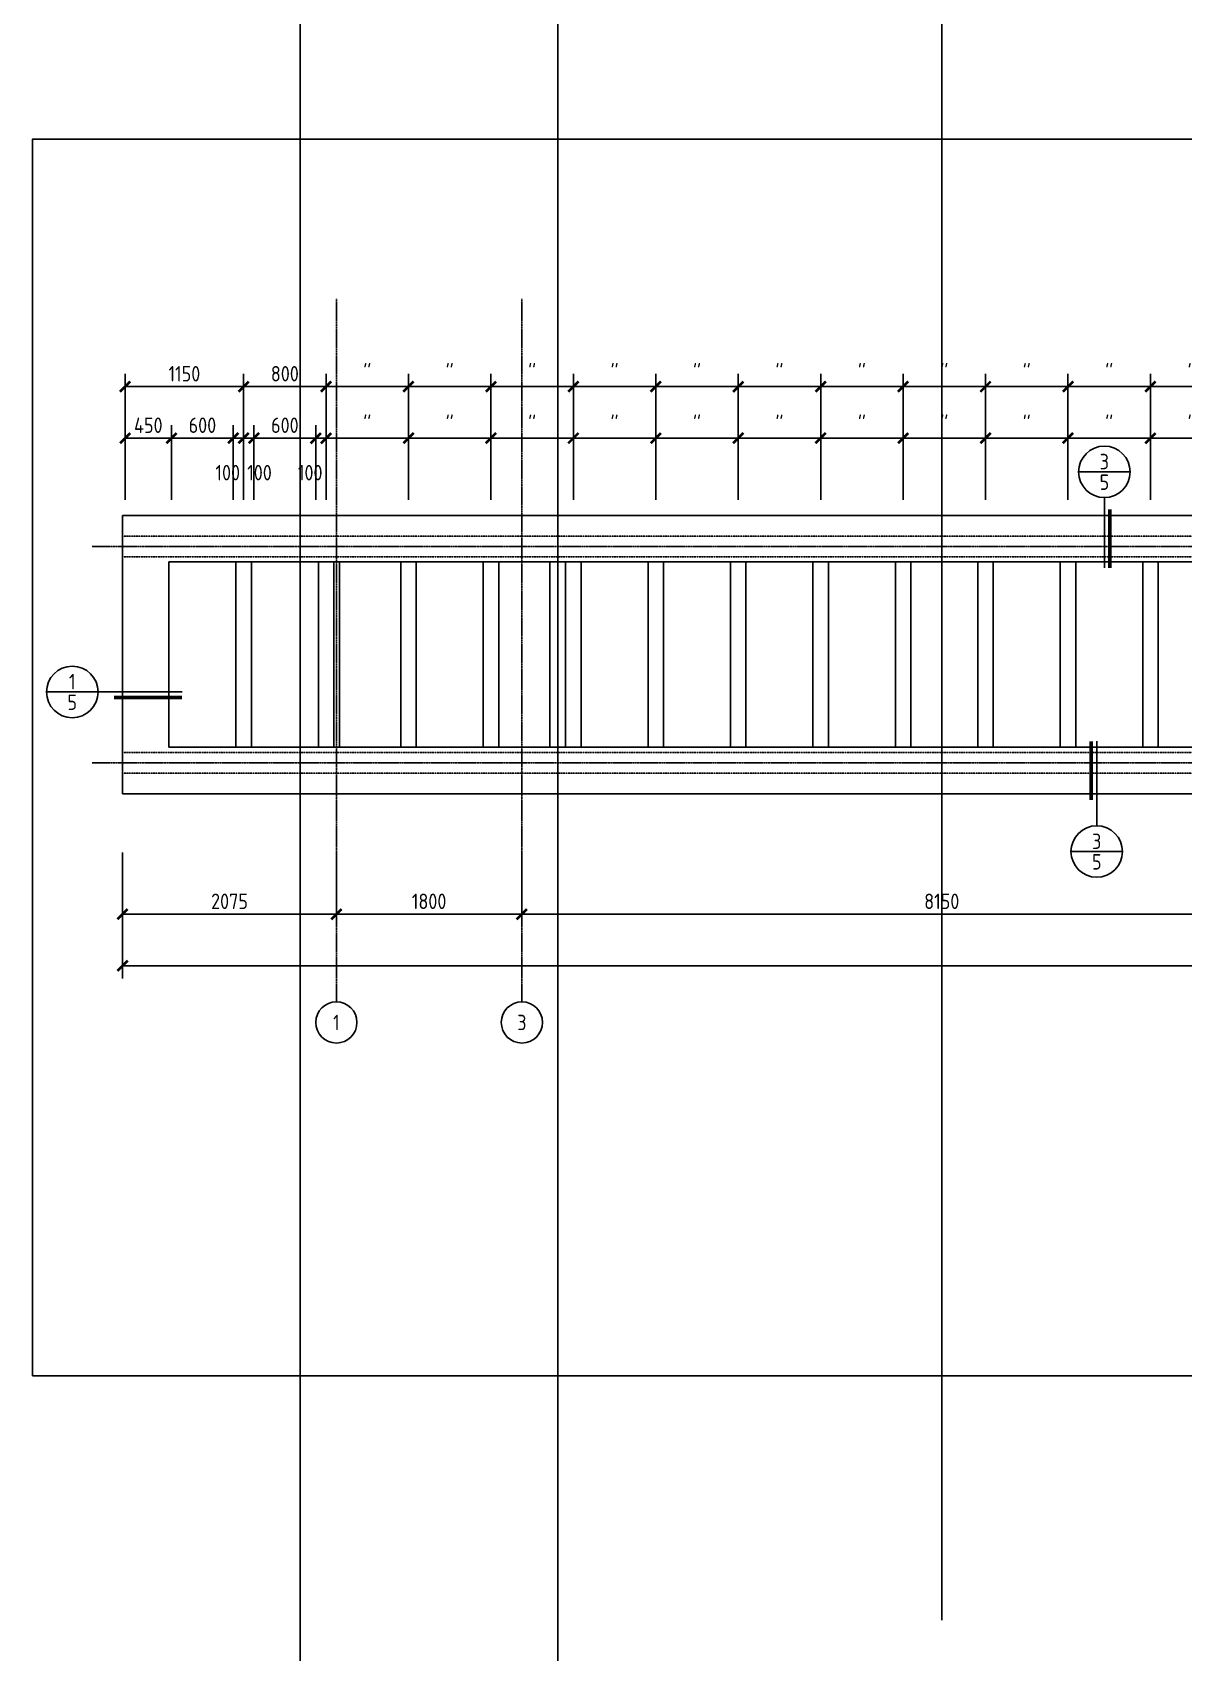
# Model space of a CAD drawing. Extents: x 105561 to 193510, y -55932 to 89115.
# Drawn here: x 124982 to 136154, y -28617 to -12895 of the extents above; entities that cross this region are included whole.
import ezdxf
from ezdxf.enums import TextEntityAlignment as Align

# ---------------------------------------------------------------- set-up
doc = ezdxf.new("R2010")
doc.units = 0
doc.header["$LTSCALE"] = 10
doc.header["$MEASUREMENT"] = 0
doc.header["$PDMODE"] = 3
doc.linetypes.add('CENTER2', pattern=[1.125, 0.75, -0.125, 0.125, -0.125])
doc.linetypes.add('HIDDEN', pattern=[0.375, 0.25, -0.125])
doc.layers.get('0').update_dxf_attribs({"linetype": 'CONTINUOUS'})
doc.layers.get('DEFPOINTS').update_dxf_attribs({"linetype": 'CONTINUOUS'})
for name, color, linetype in [('标注', 7, 'CONTINUOUS'), ('轴线', 6, 'CENTER2'), ('辅助', 2, 'CONTINUOUS'), ('门窗楼梯', 7, 'CONTINUOUS')]:
    doc.layers.add(name, color=color, linetype=linetype)
doc.styles.add('GB', font='gbenor.shx', dxfattribs={"bigfont": 'gbcbig.shx'})
doc.dimstyles.new('50', dxfattribs={"dimscale": 50, "dimtxt": 3, "dimasz": 2, "dimexe": 2.5, "dimexo": 3, "dimgap": 1, "dimtad": 1, "dimdec": 0, "dimzin": 12, "dimtxsty": 'GB', "dimblk1": 'ARCHTICK', "dimblk2": 'ARCHTICK', "dimsah": 1, "dimcen": 1, "dimclrd": 256, "dimclre": 256, "dimazin": 3, "dimtfac": 1, "dimtmove": 0, "dimatfit": 3, "dimtolj": 1})

# ---------------------------------------------------------------- blocks, each defined once
blk = doc.blocks.new('_ARCHTICK')
at = {"color": 0, "linetype": 'BYBLOCK', "const_width": 0.25}
blk.add_lwpolyline([(-0.5, -0.5), (0.5, 0.5)], dxfattribs=at)
blk = doc.blocks.new('*D155')
at = {"linetype": 'BYBLOCK'}
for p, q in [((135832, -17432), (135832, -16707)), ((136632, -17432), (136632, -16707)), ((135832, -16832), (136632, -16832))]:
    blk.add_line(p, q, dxfattribs=at)
at = {"layer": 'DEFPOINTS', "color": 0, "linetype": 'BYBLOCK'}
for p in [(136632, -16832), (135832, -17582), (136632, -17582)]:
    blk.add_point(p, dxfattribs=at)
at = {"linetype": 'BYBLOCK', "xscale": 100, "yscale": 100, "zscale": 100, "rotation": 180}
blk.add_blockref('_ARCHTICK', (135832, -16832), dxfattribs=at)
at = {"linetype": 'BYBLOCK', "xscale": 100, "yscale": 100, "zscale": 100}
blk.add_blockref('_ARCHTICK', (136632, -16832), dxfattribs=at)
at = {"color": 0, "linetype": 'BYBLOCK', "insert": (136232, -16707), "char_height": 150, "attachment_point": 5, "style": 'GB'}
blk.add_mtext("\\A1;''", dxfattribs=at)
blk = doc.blocks.new('*D156')
at = {"linetype": 'BYBLOCK'}
for p, q in [((135832, -17432), (135832, -16207)), ((135832, -16332), (136632, -16332)), ((136632, -17432), (136632, -16207))]:
    blk.add_line(p, q, dxfattribs=at)
at = {"layer": 'DEFPOINTS', "color": 0, "linetype": 'BYBLOCK'}
for p in [(136632, -16332), (135832, -17582), (136632, -17582)]:
    blk.add_point(p, dxfattribs=at)
at = {"linetype": 'BYBLOCK', "xscale": 100, "yscale": 100, "zscale": 100, "rotation": 180}
blk.add_blockref('_ARCHTICK', (135832, -16332), dxfattribs=at)
at = {"linetype": 'BYBLOCK', "xscale": 100, "yscale": 100, "zscale": 100}
blk.add_blockref('_ARCHTICK', (136632, -16332), dxfattribs=at)
at = {"color": 0, "linetype": 'BYBLOCK', "insert": (136232, -16207), "char_height": 150, "attachment_point": 5, "style": 'GB'}
blk.add_mtext("\\A1;''", dxfattribs=at)
blk = doc.blocks.new('*D157')
at = {"linetype": 'BYBLOCK'}
for p, q in [((135032, -17432), (135032, -16707)), ((135832, -17432), (135832, -16707)), ((135032, -16832), (135832, -16832))]:
    blk.add_line(p, q, dxfattribs=at)
at = {"layer": 'DEFPOINTS', "color": 0, "linetype": 'BYBLOCK'}
for p in [(135832, -16832), (135032, -17582), (135832, -17582)]:
    blk.add_point(p, dxfattribs=at)
at = {"linetype": 'BYBLOCK', "xscale": 100, "yscale": 100, "zscale": 100, "rotation": 180}
blk.add_blockref('_ARCHTICK', (135032, -16832), dxfattribs=at)
at = {"linetype": 'BYBLOCK', "xscale": 100, "yscale": 100, "zscale": 100}
blk.add_blockref('_ARCHTICK', (135832, -16832), dxfattribs=at)
at = {"color": 0, "linetype": 'BYBLOCK', "insert": (135432, -16707), "char_height": 150, "attachment_point": 5, "style": 'GB'}
blk.add_mtext("\\A1;''", dxfattribs=at)
blk = doc.blocks.new('*D158')
at = {"linetype": 'BYBLOCK'}
for p, q in [((135032, -17432), (135032, -16207)), ((135032, -16332), (135832, -16332)), ((135832, -17432), (135832, -16207))]:
    blk.add_line(p, q, dxfattribs=at)
at = {"layer": 'DEFPOINTS', "color": 0, "linetype": 'BYBLOCK'}
for p in [(135832, -16332), (135032, -17582), (135832, -17582)]:
    blk.add_point(p, dxfattribs=at)
at = {"linetype": 'BYBLOCK', "xscale": 100, "yscale": 100, "zscale": 100, "rotation": 180}
blk.add_blockref('_ARCHTICK', (135032, -16332), dxfattribs=at)
at = {"linetype": 'BYBLOCK', "xscale": 100, "yscale": 100, "zscale": 100}
blk.add_blockref('_ARCHTICK', (135832, -16332), dxfattribs=at)
at = {"color": 0, "linetype": 'BYBLOCK', "insert": (135432, -16207), "char_height": 150, "attachment_point": 5, "style": 'GB'}
blk.add_mtext("\\A1;''", dxfattribs=at)
blk = doc.blocks.new('*D159')
at = {"linetype": 'BYBLOCK'}
for p, q in [((134232, -17432), (134232, -16707)), ((135032, -17432), (135032, -16707)), ((134232, -16832), (135032, -16832))]:
    blk.add_line(p, q, dxfattribs=at)
at = {"layer": 'DEFPOINTS', "color": 0, "linetype": 'BYBLOCK'}
for p in [(135032, -16832), (134232, -17582), (135032, -17582)]:
    blk.add_point(p, dxfattribs=at)
at = {"linetype": 'BYBLOCK', "xscale": 100, "yscale": 100, "zscale": 100, "rotation": 180}
blk.add_blockref('_ARCHTICK', (134232, -16832), dxfattribs=at)
at = {"linetype": 'BYBLOCK', "xscale": 100, "yscale": 100, "zscale": 100}
blk.add_blockref('_ARCHTICK', (135032, -16832), dxfattribs=at)
at = {"color": 0, "linetype": 'BYBLOCK', "insert": (134632, -16707), "char_height": 150, "attachment_point": 5, "style": 'GB'}
blk.add_mtext("\\A1;''", dxfattribs=at)
blk = doc.blocks.new('*D160')
at = {"linetype": 'BYBLOCK'}
for p, q in [((134232, -17432), (134232, -16207)), ((134232, -16332), (135032, -16332)), ((135032, -17432), (135032, -16207))]:
    blk.add_line(p, q, dxfattribs=at)
at = {"layer": 'DEFPOINTS', "color": 0, "linetype": 'BYBLOCK'}
for p in [(135032, -16332), (134232, -17582), (135032, -17582)]:
    blk.add_point(p, dxfattribs=at)
at = {"linetype": 'BYBLOCK', "xscale": 100, "yscale": 100, "zscale": 100, "rotation": 180}
blk.add_blockref('_ARCHTICK', (134232, -16332), dxfattribs=at)
at = {"linetype": 'BYBLOCK', "xscale": 100, "yscale": 100, "zscale": 100}
blk.add_blockref('_ARCHTICK', (135032, -16332), dxfattribs=at)
at = {"color": 0, "linetype": 'BYBLOCK', "insert": (134632, -16207), "char_height": 150, "attachment_point": 5, "style": 'GB'}
blk.add_mtext("\\A1;''", dxfattribs=at)
blk = doc.blocks.new('*D161')
at = {"linetype": 'BYBLOCK'}
for p, q in [((133432, -17432), (133432, -16707)), ((134232, -17432), (134232, -16707)), ((133432, -16832), (134232, -16832))]:
    blk.add_line(p, q, dxfattribs=at)
at = {"layer": 'DEFPOINTS', "color": 0, "linetype": 'BYBLOCK'}
for p in [(134232, -16832), (133432, -17582), (134232, -17582)]:
    blk.add_point(p, dxfattribs=at)
at = {"linetype": 'BYBLOCK', "xscale": 100, "yscale": 100, "zscale": 100, "rotation": 180}
blk.add_blockref('_ARCHTICK', (133432, -16832), dxfattribs=at)
at = {"linetype": 'BYBLOCK', "xscale": 100, "yscale": 100, "zscale": 100}
blk.add_blockref('_ARCHTICK', (134232, -16832), dxfattribs=at)
at = {"color": 0, "linetype": 'BYBLOCK', "insert": (133832, -16707), "char_height": 150, "attachment_point": 5, "style": 'GB'}
blk.add_mtext("\\A1;''", dxfattribs=at)
blk = doc.blocks.new('*D162')
at = {"linetype": 'BYBLOCK'}
for p, q in [((133432, -17432), (133432, -16207)), ((133432, -16332), (134232, -16332)), ((134232, -17432), (134232, -16207))]:
    blk.add_line(p, q, dxfattribs=at)
at = {"layer": 'DEFPOINTS', "color": 0, "linetype": 'BYBLOCK'}
for p in [(134232, -16332), (133432, -17582), (134232, -17582)]:
    blk.add_point(p, dxfattribs=at)
at = {"linetype": 'BYBLOCK', "xscale": 100, "yscale": 100, "zscale": 100, "rotation": 180}
blk.add_blockref('_ARCHTICK', (133432, -16332), dxfattribs=at)
at = {"linetype": 'BYBLOCK', "xscale": 100, "yscale": 100, "zscale": 100}
blk.add_blockref('_ARCHTICK', (134232, -16332), dxfattribs=at)
at = {"color": 0, "linetype": 'BYBLOCK', "insert": (133832, -16207), "char_height": 150, "attachment_point": 5, "style": 'GB'}
blk.add_mtext("\\A1;''", dxfattribs=at)
blk = doc.blocks.new('*D163')
at = {"linetype": 'BYBLOCK'}
for p, q in [((132632, -17432), (132632, -16707)), ((133432, -17432), (133432, -16707)), ((132632, -16832), (133432, -16832))]:
    blk.add_line(p, q, dxfattribs=at)
at = {"layer": 'DEFPOINTS', "color": 0, "linetype": 'BYBLOCK'}
for p in [(133432, -16832), (132632, -17582), (133432, -17582)]:
    blk.add_point(p, dxfattribs=at)
at = {"linetype": 'BYBLOCK', "xscale": 100, "yscale": 100, "zscale": 100, "rotation": 180}
blk.add_blockref('_ARCHTICK', (132632, -16832), dxfattribs=at)
at = {"linetype": 'BYBLOCK', "xscale": 100, "yscale": 100, "zscale": 100}
blk.add_blockref('_ARCHTICK', (133432, -16832), dxfattribs=at)
at = {"color": 0, "linetype": 'BYBLOCK', "insert": (133032, -16707), "char_height": 150, "attachment_point": 5, "style": 'GB'}
blk.add_mtext("\\A1;''", dxfattribs=at)
blk = doc.blocks.new('*D164')
at = {"linetype": 'BYBLOCK'}
for p, q in [((132632, -17432), (132632, -16207)), ((132632, -16332), (133432, -16332)), ((133432, -17432), (133432, -16207))]:
    blk.add_line(p, q, dxfattribs=at)
at = {"layer": 'DEFPOINTS', "color": 0, "linetype": 'BYBLOCK'}
for p in [(133432, -16332), (132632, -17582), (133432, -17582)]:
    blk.add_point(p, dxfattribs=at)
at = {"linetype": 'BYBLOCK', "xscale": 100, "yscale": 100, "zscale": 100, "rotation": 180}
blk.add_blockref('_ARCHTICK', (132632, -16332), dxfattribs=at)
at = {"linetype": 'BYBLOCK', "xscale": 100, "yscale": 100, "zscale": 100}
blk.add_blockref('_ARCHTICK', (133432, -16332), dxfattribs=at)
at = {"color": 0, "linetype": 'BYBLOCK', "insert": (133032, -16207), "char_height": 150, "attachment_point": 5, "style": 'GB'}
blk.add_mtext("\\A1;''", dxfattribs=at)
blk = doc.blocks.new('*D165')
at = {"linetype": 'BYBLOCK'}
for p, q in [((131832, -17432), (131832, -16707)), ((132632, -17432), (132632, -16707)), ((131832, -16832), (132632, -16832))]:
    blk.add_line(p, q, dxfattribs=at)
at = {"layer": 'DEFPOINTS', "color": 0, "linetype": 'BYBLOCK'}
for p in [(132632, -16832), (131832, -17582), (132632, -17582)]:
    blk.add_point(p, dxfattribs=at)
at = {"linetype": 'BYBLOCK', "xscale": 100, "yscale": 100, "zscale": 100, "rotation": 180}
blk.add_blockref('_ARCHTICK', (131832, -16832), dxfattribs=at)
at = {"linetype": 'BYBLOCK', "xscale": 100, "yscale": 100, "zscale": 100}
blk.add_blockref('_ARCHTICK', (132632, -16832), dxfattribs=at)
at = {"color": 0, "linetype": 'BYBLOCK', "insert": (132232, -16707), "char_height": 150, "attachment_point": 5, "style": 'GB'}
blk.add_mtext("\\A1;''", dxfattribs=at)
blk = doc.blocks.new('*D166')
at = {"linetype": 'BYBLOCK'}
for p, q in [((131832, -17432), (131832, -16207)), ((131832, -16332), (132632, -16332)), ((132632, -17432), (132632, -16207))]:
    blk.add_line(p, q, dxfattribs=at)
at = {"layer": 'DEFPOINTS', "color": 0, "linetype": 'BYBLOCK'}
for p in [(132632, -16332), (131832, -17582), (132632, -17582)]:
    blk.add_point(p, dxfattribs=at)
at = {"linetype": 'BYBLOCK', "xscale": 100, "yscale": 100, "zscale": 100, "rotation": 180}
blk.add_blockref('_ARCHTICK', (131832, -16332), dxfattribs=at)
at = {"linetype": 'BYBLOCK', "xscale": 100, "yscale": 100, "zscale": 100}
blk.add_blockref('_ARCHTICK', (132632, -16332), dxfattribs=at)
at = {"color": 0, "linetype": 'BYBLOCK', "insert": (132232, -16207), "char_height": 150, "attachment_point": 5, "style": 'GB'}
blk.add_mtext("\\A1;''", dxfattribs=at)
blk = doc.blocks.new('*D167')
at = {"linetype": 'BYBLOCK'}
for p, q in [((131032, -17432), (131032, -16707)), ((131832, -17432), (131832, -16707)), ((131032, -16832), (131832, -16832))]:
    blk.add_line(p, q, dxfattribs=at)
at = {"layer": 'DEFPOINTS', "color": 0, "linetype": 'BYBLOCK'}
for p in [(131832, -16832), (131032, -17582), (131832, -17582)]:
    blk.add_point(p, dxfattribs=at)
at = {"linetype": 'BYBLOCK', "xscale": 100, "yscale": 100, "zscale": 100, "rotation": 180}
blk.add_blockref('_ARCHTICK', (131032, -16832), dxfattribs=at)
at = {"linetype": 'BYBLOCK', "xscale": 100, "yscale": 100, "zscale": 100}
blk.add_blockref('_ARCHTICK', (131832, -16832), dxfattribs=at)
at = {"color": 0, "linetype": 'BYBLOCK', "insert": (131432, -16707), "char_height": 150, "attachment_point": 5, "style": 'GB'}
blk.add_mtext("\\A1;''", dxfattribs=at)
blk = doc.blocks.new('*D168')
at = {"linetype": 'BYBLOCK'}
for p, q in [((131032, -17432), (131032, -16207)), ((131032, -16332), (131832, -16332)), ((131832, -17432), (131832, -16207))]:
    blk.add_line(p, q, dxfattribs=at)
at = {"layer": 'DEFPOINTS', "color": 0, "linetype": 'BYBLOCK'}
for p in [(131832, -16332), (131032, -17582), (131832, -17582)]:
    blk.add_point(p, dxfattribs=at)
at = {"linetype": 'BYBLOCK', "xscale": 100, "yscale": 100, "zscale": 100, "rotation": 180}
blk.add_blockref('_ARCHTICK', (131032, -16332), dxfattribs=at)
at = {"linetype": 'BYBLOCK', "xscale": 100, "yscale": 100, "zscale": 100}
blk.add_blockref('_ARCHTICK', (131832, -16332), dxfattribs=at)
at = {"color": 0, "linetype": 'BYBLOCK', "insert": (131432, -16207), "char_height": 150, "attachment_point": 5, "style": 'GB'}
blk.add_mtext("\\A1;''", dxfattribs=at)
blk = doc.blocks.new('*D169')
at = {"linetype": 'BYBLOCK'}
for p, q in [((130232, -17432), (130232, -16707)), ((131032, -17432), (131032, -16707)), ((130232, -16832), (131032, -16832))]:
    blk.add_line(p, q, dxfattribs=at)
at = {"layer": 'DEFPOINTS', "color": 0, "linetype": 'BYBLOCK'}
for p in [(131032, -16832), (130232, -17582), (131032, -17582)]:
    blk.add_point(p, dxfattribs=at)
at = {"linetype": 'BYBLOCK', "xscale": 100, "yscale": 100, "zscale": 100, "rotation": 180}
blk.add_blockref('_ARCHTICK', (130232, -16832), dxfattribs=at)
at = {"linetype": 'BYBLOCK', "xscale": 100, "yscale": 100, "zscale": 100}
blk.add_blockref('_ARCHTICK', (131032, -16832), dxfattribs=at)
at = {"color": 0, "linetype": 'BYBLOCK', "insert": (130632, -16707), "char_height": 150, "attachment_point": 5, "style": 'GB'}
blk.add_mtext("\\A1;''", dxfattribs=at)
blk = doc.blocks.new('*D170')
at = {"linetype": 'BYBLOCK'}
for p, q in [((130232, -17432), (130232, -16207)), ((130232, -16332), (131032, -16332)), ((131032, -17432), (131032, -16207))]:
    blk.add_line(p, q, dxfattribs=at)
at = {"layer": 'DEFPOINTS', "color": 0, "linetype": 'BYBLOCK'}
for p in [(131032, -16332), (130232, -17582), (131032, -17582)]:
    blk.add_point(p, dxfattribs=at)
at = {"linetype": 'BYBLOCK', "xscale": 100, "yscale": 100, "zscale": 100, "rotation": 180}
blk.add_blockref('_ARCHTICK', (130232, -16332), dxfattribs=at)
at = {"linetype": 'BYBLOCK', "xscale": 100, "yscale": 100, "zscale": 100}
blk.add_blockref('_ARCHTICK', (131032, -16332), dxfattribs=at)
at = {"color": 0, "linetype": 'BYBLOCK', "insert": (130632, -16207), "char_height": 150, "attachment_point": 5, "style": 'GB'}
blk.add_mtext("\\A1;''", dxfattribs=at)
blk = doc.blocks.new('*D171')
at = {"linetype": 'BYBLOCK'}
for p, q in [((129432, -17432), (129432, -16707)), ((130232, -17432), (130232, -16707)), ((129432, -16832), (130232, -16832))]:
    blk.add_line(p, q, dxfattribs=at)
at = {"layer": 'DEFPOINTS', "color": 0, "linetype": 'BYBLOCK'}
for p in [(130232, -16832), (129432, -17582), (130232, -17582)]:
    blk.add_point(p, dxfattribs=at)
at = {"linetype": 'BYBLOCK', "xscale": 100, "yscale": 100, "zscale": 100, "rotation": 180}
blk.add_blockref('_ARCHTICK', (129432, -16832), dxfattribs=at)
at = {"linetype": 'BYBLOCK', "xscale": 100, "yscale": 100, "zscale": 100}
blk.add_blockref('_ARCHTICK', (130232, -16832), dxfattribs=at)
at = {"color": 0, "linetype": 'BYBLOCK', "insert": (129832, -16707), "char_height": 150, "attachment_point": 5, "style": 'GB'}
blk.add_mtext("\\A1;''", dxfattribs=at)
blk = doc.blocks.new('*D172')
at = {"linetype": 'BYBLOCK'}
for p, q in [((129432, -17432), (129432, -16207)), ((129432, -16332), (130232, -16332)), ((130232, -17432), (130232, -16207))]:
    blk.add_line(p, q, dxfattribs=at)
at = {"layer": 'DEFPOINTS', "color": 0, "linetype": 'BYBLOCK'}
for p in [(130232, -16332), (129432, -17582), (130232, -17582)]:
    blk.add_point(p, dxfattribs=at)
at = {"linetype": 'BYBLOCK', "xscale": 100, "yscale": 100, "zscale": 100, "rotation": 180}
blk.add_blockref('_ARCHTICK', (129432, -16332), dxfattribs=at)
at = {"linetype": 'BYBLOCK', "xscale": 100, "yscale": 100, "zscale": 100}
blk.add_blockref('_ARCHTICK', (130232, -16332), dxfattribs=at)
at = {"color": 0, "linetype": 'BYBLOCK', "insert": (129832, -16207), "char_height": 150, "attachment_point": 5, "style": 'GB'}
blk.add_mtext("\\A1;''", dxfattribs=at)
blk = doc.blocks.new('*D173')
at = {"linetype": 'BYBLOCK'}
for p, q in [((128632, -17432), (128632, -16707)), ((129432, -17432), (129432, -16707)), ((128632, -16832), (129432, -16832))]:
    blk.add_line(p, q, dxfattribs=at)
at = {"layer": 'DEFPOINTS', "color": 0, "linetype": 'BYBLOCK'}
for p in [(129432, -16832), (128632, -17582), (129432, -17582)]:
    blk.add_point(p, dxfattribs=at)
at = {"linetype": 'BYBLOCK', "xscale": 100, "yscale": 100, "zscale": 100, "rotation": 180}
blk.add_blockref('_ARCHTICK', (128632, -16832), dxfattribs=at)
at = {"linetype": 'BYBLOCK', "xscale": 100, "yscale": 100, "zscale": 100}
blk.add_blockref('_ARCHTICK', (129432, -16832), dxfattribs=at)
at = {"color": 0, "linetype": 'BYBLOCK', "insert": (129032, -16707), "char_height": 150, "attachment_point": 5, "style": 'GB'}
blk.add_mtext("\\A1;''", dxfattribs=at)
blk = doc.blocks.new('*D174')
at = {"linetype": 'BYBLOCK'}
for p, q in [((128632, -17432), (128632, -16207)), ((128632, -16332), (129432, -16332)), ((129432, -17432), (129432, -16207))]:
    blk.add_line(p, q, dxfattribs=at)
at = {"layer": 'DEFPOINTS', "color": 0, "linetype": 'BYBLOCK'}
for p in [(129432, -16332), (128632, -17582), (129432, -17582)]:
    blk.add_point(p, dxfattribs=at)
at = {"linetype": 'BYBLOCK', "xscale": 100, "yscale": 100, "zscale": 100, "rotation": 180}
blk.add_blockref('_ARCHTICK', (128632, -16332), dxfattribs=at)
at = {"linetype": 'BYBLOCK', "xscale": 100, "yscale": 100, "zscale": 100}
blk.add_blockref('_ARCHTICK', (129432, -16332), dxfattribs=at)
at = {"color": 0, "linetype": 'BYBLOCK', "insert": (129032, -16207), "char_height": 150, "attachment_point": 5, "style": 'GB'}
blk.add_mtext("\\A1;''", dxfattribs=at)
blk = doc.blocks.new('*D175')
at = {"linetype": 'BYBLOCK'}
for p, q in [((127832, -17432), (127832, -16707)), ((128632, -17432), (128632, -16707)), ((127832, -16832), (128632, -16832))]:
    blk.add_line(p, q, dxfattribs=at)
at = {"layer": 'DEFPOINTS', "color": 0, "linetype": 'BYBLOCK'}
for p in [(128632, -16832), (127832, -17582), (128632, -17582)]:
    blk.add_point(p, dxfattribs=at)
at = {"linetype": 'BYBLOCK', "xscale": 100, "yscale": 100, "zscale": 100, "rotation": 180}
blk.add_blockref('_ARCHTICK', (127832, -16832), dxfattribs=at)
at = {"linetype": 'BYBLOCK', "xscale": 100, "yscale": 100, "zscale": 100}
blk.add_blockref('_ARCHTICK', (128632, -16832), dxfattribs=at)
at = {"color": 0, "linetype": 'BYBLOCK', "insert": (128232, -16707), "char_height": 150, "attachment_point": 5, "style": 'GB'}
blk.add_mtext("\\A1;''", dxfattribs=at)
blk = doc.blocks.new('*D176')
at = {"linetype": 'BYBLOCK'}
for p, q in [((127832, -17432), (127832, -16207)), ((127832, -16332), (128632, -16332)), ((128632, -17432), (128632, -16207))]:
    blk.add_line(p, q, dxfattribs=at)
at = {"layer": 'DEFPOINTS', "color": 0, "linetype": 'BYBLOCK'}
for p in [(128632, -16332), (127832, -17582), (128632, -17582)]:
    blk.add_point(p, dxfattribs=at)
at = {"linetype": 'BYBLOCK', "xscale": 100, "yscale": 100, "zscale": 100, "rotation": 180}
blk.add_blockref('_ARCHTICK', (127832, -16332), dxfattribs=at)
at = {"linetype": 'BYBLOCK', "xscale": 100, "yscale": 100, "zscale": 100}
blk.add_blockref('_ARCHTICK', (128632, -16332), dxfattribs=at)
at = {"color": 0, "linetype": 'BYBLOCK', "insert": (128232, -16207), "char_height": 150, "attachment_point": 5, "style": 'GB'}
blk.add_mtext("\\A1;''", dxfattribs=at)
blk = doc.blocks.new('*D179')
at = {"linetype": 'BYBLOCK'}
for p, q in [((127732, -17432), (127732, -16707)), ((127832, -17432), (127832, -16707)), ((127732, -16832), (127832, -16832))]:
    blk.add_line(p, q, dxfattribs=at)
at = {"layer": 'DEFPOINTS', "color": 0, "linetype": 'BYBLOCK'}
for p in [(127832, -16832), (127732, -17582), (127832, -17582)]:
    blk.add_point(p, dxfattribs=at)
at = {"linetype": 'BYBLOCK', "xscale": 100, "yscale": 100, "zscale": 100, "rotation": 180}
blk.add_blockref('_ARCHTICK', (127732, -16832), dxfattribs=at)
at = {"linetype": 'BYBLOCK', "xscale": 100, "yscale": 100, "zscale": 100}
blk.add_blockref('_ARCHTICK', (127832, -16832), dxfattribs=at)
at = {"color": 0, "linetype": 'BYBLOCK', "insert": (127678, -17167), "char_height": 150, "attachment_point": 5, "style": 'GB'}
blk.add_mtext('\\A1;100', dxfattribs=at)
blk = doc.blocks.new('*D177')
at = {"linetype": 'BYBLOCK'}
for p, q in [((127032, -17432), (127032, -16707)), ((127132, -17432), (127132, -16707)), ((127132, -16832), (127032, -16832))]:
    blk.add_line(p, q, dxfattribs=at)
at = {"layer": 'DEFPOINTS', "color": 0, "linetype": 'BYBLOCK'}
for p in [(127032, -16832), (127032, -17582), (127132, -17582)]:
    blk.add_point(p, dxfattribs=at)
at = {"linetype": 'BYBLOCK', "xscale": 100, "yscale": 100, "zscale": 100, "rotation": 180}
blk.add_blockref('_ARCHTICK', (127032, -16832), dxfattribs=at)
at = {"linetype": 'BYBLOCK', "xscale": 100, "yscale": 100, "zscale": 100}
blk.add_blockref('_ARCHTICK', (127132, -16832), dxfattribs=at)
at = {"color": 0, "linetype": 'BYBLOCK', "insert": (127186, -17167), "char_height": 150, "attachment_point": 5, "style": 'GB'}
blk.add_mtext('\\A1;100', dxfattribs=at)
blk = doc.blocks.new('*D178')
at = {"linetype": 'BYBLOCK'}
for p, q in [((127132, -17432), (127132, -16707)), ((127732, -17432), (127732, -16707)), ((127732, -16832), (127132, -16832))]:
    blk.add_line(p, q, dxfattribs=at)
at = {"layer": 'DEFPOINTS', "color": 0, "linetype": 'BYBLOCK'}
for p in [(127132, -16832), (127132, -17582), (127732, -17582)]:
    blk.add_point(p, dxfattribs=at)
at = {"linetype": 'BYBLOCK', "xscale": 100, "yscale": 100, "zscale": 100, "rotation": 180}
blk.add_blockref('_ARCHTICK', (127132, -16832), dxfattribs=at)
at = {"linetype": 'BYBLOCK', "xscale": 100, "yscale": 100, "zscale": 100}
blk.add_blockref('_ARCHTICK', (127732, -16832), dxfattribs=at)
at = {"color": 0, "linetype": 'BYBLOCK', "insert": (127432, -16707), "char_height": 150, "attachment_point": 5, "style": 'GB'}
blk.add_mtext('\\A1;600', dxfattribs=at)
blk = doc.blocks.new('*D180')
at = {"linetype": 'BYBLOCK'}
for p, q in [((127032, -17432), (127032, -16207)), ((127032, -16332), (127832, -16332)), ((127832, -17432), (127832, -16207))]:
    blk.add_line(p, q, dxfattribs=at)
at = {"layer": 'DEFPOINTS', "color": 0, "linetype": 'BYBLOCK'}
for p in [(127832, -16332), (127032, -17582), (127832, -17582)]:
    blk.add_point(p, dxfattribs=at)
at = {"linetype": 'BYBLOCK', "xscale": 100, "yscale": 100, "zscale": 100, "rotation": 180}
blk.add_blockref('_ARCHTICK', (127032, -16332), dxfattribs=at)
at = {"linetype": 'BYBLOCK', "xscale": 100, "yscale": 100, "zscale": 100}
blk.add_blockref('_ARCHTICK', (127832, -16332), dxfattribs=at)
at = {"color": 0, "linetype": 'BYBLOCK', "insert": (127432, -16207), "char_height": 150, "attachment_point": 5, "style": 'GB'}
blk.add_mtext('\\A1;800', dxfattribs=at)
blk = doc.blocks.new('*D181')
at = {"linetype": 'BYBLOCK'}
for p, q in [((125882, -17432), (125882, -16207)), ((125882, -16332), (127032, -16332)), ((127032, -17432), (127032, -16207))]:
    blk.add_line(p, q, dxfattribs=at)
at = {"layer": 'DEFPOINTS', "color": 0, "linetype": 'BYBLOCK'}
for p in [(127032, -16332), (125882, -17582), (127032, -17582)]:
    blk.add_point(p, dxfattribs=at)
at = {"linetype": 'BYBLOCK', "xscale": 100, "yscale": 100, "zscale": 100, "rotation": 180}
blk.add_blockref('_ARCHTICK', (125882, -16332), dxfattribs=at)
at = {"linetype": 'BYBLOCK', "xscale": 100, "yscale": 100, "zscale": 100}
blk.add_blockref('_ARCHTICK', (127032, -16332), dxfattribs=at)
at = {"color": 0, "linetype": 'BYBLOCK', "insert": (126457, -16207), "char_height": 150, "attachment_point": 5, "style": 'GB'}
blk.add_mtext('\\A1;1150', dxfattribs=at)
blk = doc.blocks.new('*D182')
at = {"linetype": 'BYBLOCK'}
for p, q in [((126932, -17432), (126932, -16707)), ((127032, -17432), (127032, -16707)), ((126932, -16832), (127032, -16832))]:
    blk.add_line(p, q, dxfattribs=at)
at = {"layer": 'DEFPOINTS', "color": 0, "linetype": 'BYBLOCK'}
for p in [(127032, -16832), (126932, -17582), (127032, -17582)]:
    blk.add_point(p, dxfattribs=at)
at = {"linetype": 'BYBLOCK', "xscale": 100, "yscale": 100, "zscale": 100, "rotation": 180}
blk.add_blockref('_ARCHTICK', (126932, -16832), dxfattribs=at)
at = {"linetype": 'BYBLOCK', "xscale": 100, "yscale": 100, "zscale": 100}
blk.add_blockref('_ARCHTICK', (127032, -16832), dxfattribs=at)
at = {"color": 0, "linetype": 'BYBLOCK', "insert": (126878, -17167), "char_height": 150, "attachment_point": 5, "style": 'GB'}
blk.add_mtext('\\A1;100', dxfattribs=at)
blk = doc.blocks.new('*D183')
at = {"linetype": 'BYBLOCK'}
for p, q in [((126332, -17432), (126332, -16707)), ((126932, -17432), (126932, -16707)), ((126932, -16832), (126332, -16832))]:
    blk.add_line(p, q, dxfattribs=at)
at = {"layer": 'DEFPOINTS', "color": 0, "linetype": 'BYBLOCK'}
for p in [(126332, -16832), (126332, -17582), (126932, -17582)]:
    blk.add_point(p, dxfattribs=at)
at = {"linetype": 'BYBLOCK', "xscale": 100, "yscale": 100, "zscale": 100, "rotation": 180}
blk.add_blockref('_ARCHTICK', (126332, -16832), dxfattribs=at)
at = {"linetype": 'BYBLOCK', "xscale": 100, "yscale": 100, "zscale": 100}
blk.add_blockref('_ARCHTICK', (126932, -16832), dxfattribs=at)
at = {"color": 0, "linetype": 'BYBLOCK', "insert": (126632, -16707), "char_height": 150, "attachment_point": 5, "style": 'GB'}
blk.add_mtext('\\A1;600', dxfattribs=at)
blk = doc.blocks.new('*D184')
at = {"linetype": 'BYBLOCK'}
for p, q in [((125882, -17432), (125882, -16707)), ((126332, -17432), (126332, -16707)), ((126332, -16832), (125882, -16832))]:
    blk.add_line(p, q, dxfattribs=at)
at = {"layer": 'DEFPOINTS', "color": 0, "linetype": 'BYBLOCK'}
for p in [(125882, -16832), (125882, -17582), (126332, -17582)]:
    blk.add_point(p, dxfattribs=at)
at = {"linetype": 'BYBLOCK', "xscale": 100, "yscale": 100, "zscale": 100, "rotation": 180}
blk.add_blockref('_ARCHTICK', (125882, -16832), dxfattribs=at)
at = {"linetype": 'BYBLOCK', "xscale": 100, "yscale": 100, "zscale": 100}
blk.add_blockref('_ARCHTICK', (126332, -16832), dxfattribs=at)
at = {"color": 0, "linetype": 'BYBLOCK', "insert": (126107, -16707), "char_height": 150, "attachment_point": 5, "style": 'GB'}
blk.add_mtext('\\A1;450', dxfattribs=at)
blk = doc.blocks.new('轴')
blk.add_circle((0, 0), 4)
blk = doc.blocks.new('*D216')
at = {"linetype": 'BYBLOCK'}
for p, q in [((129732, -20852), (129732, -21577)), ((137882, -20852), (137882, -21577)), ((129732, -21452), (137882, -21452))]:
    blk.add_line(p, q, dxfattribs=at)
at = {"layer": 'DEFPOINTS', "color": 0, "linetype": 'BYBLOCK'}
for p in [(129732, -20702), (137882, -20702), (137882, -21452)]:
    blk.add_point(p, dxfattribs=at)
at = {"linetype": 'BYBLOCK', "xscale": 100, "yscale": 100, "zscale": 100, "rotation": 180}
blk.add_blockref('_ARCHTICK', (129732, -21452), dxfattribs=at)
at = {"linetype": 'BYBLOCK', "xscale": 100, "yscale": 100, "zscale": 100}
blk.add_blockref('_ARCHTICK', (137882, -21452), dxfattribs=at)
at = {"color": 0, "linetype": 'BYBLOCK', "insert": (133807, -21327), "char_height": 150, "attachment_point": 5, "style": 'GB'}
blk.add_mtext('\\A1;8150', dxfattribs=at)
blk = doc.blocks.new('*D215')
at = {"linetype": 'BYBLOCK'}
for p, q in [((127932, -20852), (127932, -21577)), ((129732, -20852), (129732, -21577)), ((127932, -21452), (129732, -21452))]:
    blk.add_line(p, q, dxfattribs=at)
at = {"layer": 'DEFPOINTS', "color": 0, "linetype": 'BYBLOCK'}
for p in [(127932, -20702), (129732, -20702), (129732, -21452)]:
    blk.add_point(p, dxfattribs=at)
at = {"linetype": 'BYBLOCK', "xscale": 100, "yscale": 100, "zscale": 100, "rotation": 180}
blk.add_blockref('_ARCHTICK', (127932, -21452), dxfattribs=at)
at = {"linetype": 'BYBLOCK', "xscale": 100, "yscale": 100, "zscale": 100}
blk.add_blockref('_ARCHTICK', (129732, -21452), dxfattribs=at)
at = {"color": 0, "linetype": 'BYBLOCK', "insert": (128832, -21327), "char_height": 150, "attachment_point": 5, "style": 'GB'}
blk.add_mtext('\\A1;1800', dxfattribs=at)
blk = doc.blocks.new('*D276')
at = {"linetype": 'BYBLOCK'}
for p, q in [((125857, -20852), (125857, -22077)), ((148207, -20852), (148207, -22077)), ((125857, -21952), (148207, -21952))]:
    blk.add_line(p, q, dxfattribs=at)
at = {"layer": 'DEFPOINTS', "color": 0, "linetype": 'BYBLOCK'}
for p in [(125857, -20702), (148207, -20702), (148207, -21952)]:
    blk.add_point(p, dxfattribs=at)
at = {"linetype": 'BYBLOCK', "xscale": 100, "yscale": 100, "zscale": 100, "rotation": 180}
blk.add_blockref('_ARCHTICK', (125857, -21952), dxfattribs=at)
at = {"linetype": 'BYBLOCK', "xscale": 100, "yscale": 100, "zscale": 100}
blk.add_blockref('_ARCHTICK', (148207, -21952), dxfattribs=at)
at = {"color": 0, "linetype": 'BYBLOCK', "insert": (137032, -21827), "char_height": 150, "attachment_point": 5, "style": 'GB'}
blk.add_mtext('\\A1;22350', dxfattribs=at)
blk = doc.blocks.new('*D277')
at = {"linetype": 'BYBLOCK'}
for p, q in [((125857, -20852), (125857, -21577)), ((127932, -20852), (127932, -21577)), ((125857, -21452), (127932, -21452))]:
    blk.add_line(p, q, dxfattribs=at)
at = {"layer": 'DEFPOINTS', "color": 0, "linetype": 'BYBLOCK'}
for p in [(125857, -20702), (127932, -20702), (127932, -21452)]:
    blk.add_point(p, dxfattribs=at)
at = {"linetype": 'BYBLOCK', "xscale": 100, "yscale": 100, "zscale": 100, "rotation": 180}
blk.add_blockref('_ARCHTICK', (125857, -21452), dxfattribs=at)
at = {"linetype": 'BYBLOCK', "xscale": 100, "yscale": 100, "zscale": 100}
blk.add_blockref('_ARCHTICK', (127932, -21452), dxfattribs=at)
at = {"color": 0, "linetype": 'BYBLOCK', "insert": (126895, -21327), "char_height": 150, "attachment_point": 5, "style": 'GB'}
blk.add_mtext('\\A1;2075', dxfattribs=at)
blk = doc.blocks.new('索引符号')
blk.add_line((-5, 0), (5, 0))
blk.add_circle((0, 0), 5)
at = {"color": 0, "style": 'GB', "flags": 12}
blk.add_attdef('1', text='', height=3, dxfattribs=at).set_placement((0, 2), align=Align.MIDDLE)

msp = doc.modelspace()

# ---------------------------------------------------------------- linework, layer by layer
at = {"layer": '标注'}
for p, q in [((135385.1, -17409.6), (135385.1, -18091.6)), ((125119.1, -19294.9), (126434.3, -19294.9)), ((135311, -20594), (135311, -19773.1))]:
    msp.add_line(p, q, dxfattribs=at)
at = {"layer": '标注', "const_width": 35}
for points in [[(135438.1, -18091.6), (135438.1, -17521.6)], [(126434.3, -19347.9), (125774.5, -19347.9)], [(135258, -19773.1), (135258, -20343.1)]]:
    msp.add_lwpolyline(points, dxfattribs=at)
at = {"layer": '轴线'}
for p, q in [((127932.2, -22302.3), (127932.2, -15478.9)), ((129732.2, -22302.3), (129732.2, -15478.9)), ((125562.2, -17882.3), (150352.2, -17882.3)), ((125562.2, -19982.3), (150352.2, -19982.3))]:
    msp.add_line(p, q, dxfattribs=at)
at = {"layer": '辅助'}
for p, q in [((127582.2, -38302.3), (127582.2, 8893.5)), ((130082.2, -38302.3), (130082.2, 8893.5)), ((133807.2, -28302.3), (133807.2, 8893.5))]:
    msp.add_line(p, q, dxfattribs=at)
at = {"layer": '辅助', "linetype": 'HIDDEN'}
for p, q in [((125857.2, -17782.3), (148207.2, -17782.3)), ((125857.2, -17982.3), (148207.2, -17982.3)), ((125857.2, -19882.3), (148207.2, -19882.3)), ((125857.2, -20082.3), (148207.2, -20082.3))]:
    msp.add_line(p, q, dxfattribs=at)
at = {"layer": '辅助'}
msp.add_lwpolyline([(124982.2, -25932.3), (150982.2, -25932.3), (150982.2, -13932.3), (124982.2, -13932.3)], close=True, dxfattribs=at)
at = {"layer": '门窗楼梯'}
for p, q in [((125857.2, -17582.3), (148207.2, -17582.3)), ((125857.2, -20282.3), (125857.2, -17582.3)), ((126307.2, -18032.3), (147757.2, -18032.3)), ((126307.2, -18032.3), (126307.2, -19832.3)), ((126957.2, -18032.3), (126957.2, -19832.3)), ((127107.2, -18032.3), (127107.2, -19832.3)), ((127757.2, -18032.3), (127757.2, -19832.3)), ((127907.2, -18032.3), (127907.2, -19832.3)), ((128557.2, -18032.3), (128557.2, -19832.3)), ((128707.2, -18032.3), (128707.2, -19832.3)), ((129357.2, -18032.3), (129357.2, -19832.3)), ((129507.2, -18032.3), (129507.2, -19832.3)), ((130157.2, -18032.3), (130157.2, -19832.3)), ((130307.2, -18032.3), (130307.2, -19832.3)), ((130957.2, -18032.3), (130957.2, -19832.3)), ((131107.2, -18032.3), (131107.2, -19832.3)), ((131757.2, -18032.3), (131757.2, -19832.3)), ((131907.2, -18032.3), (131907.2, -19832.3)), ((132557.2, -18032.3), (132557.2, -19832.3)), ((132707.2, -18032.3), (132707.2, -19832.3)), ((133357.2, -18032.3), (133357.2, -19832.3)), ((133507.2, -18032.3), (133507.2, -19832.3)), ((134157.2, -18032.3), (134157.2, -19832.3)), ((134307.2, -18032.3), (134307.2, -19832.3)), ((134957.2, -18032.3), (134957.2, -19832.3)), ((135107.2, -18032.3), (135107.2, -19832.3)), ((135757.2, -18032.3), (135757.2, -19832.3)), ((135907.2, -18032.3), (135907.2, -19832.3)), ((126307.2, -19832.3), (147757.2, -19832.3)), ((125857.2, -20282.3), (148207.2, -20282.3))]:
    msp.add_line(p, q, dxfattribs=at)
for points in [[(127962.2, -18032.3), (127962.2, -19832.3)], [(130002.2, -19832.3), (130002.2, -18032.3)]]:
    msp.add_lwpolyline(points, dxfattribs=at)

# ---------------------------------------------------------------- block references
at = {"layer": '标注', "color": 1}
ref = msp.add_blockref('索引符号', (135385.1, -17159.6), dxfattribs=dict(at, xscale=50, yscale=50, zscale=50))
ref.add_attrib('1', '3', dxfattribs={"layer": '0', "color": 0, "height": 150, "style": 'GB', "flags": 12}).set_placement((135385.1, -17059.6), align=Align.MIDDLE)
ref.add_attrib('-', '5', dxfattribs={"layer": '0', "color": 0, "height": 150, "style": 'GB', "flags": 12}).set_placement((135385.1, -17259.6), align=Align.MIDDLE)
ref = msp.add_blockref('索引符号', (125369.1, -19294.9), dxfattribs=dict(at, xscale=-50, yscale=50, zscale=50))
ref.add_attrib('1', '1', dxfattribs={"layer": '0', "color": 0, "height": 150, "style": 'GB', "flags": 12}).set_placement((125369.1, -19194.9), align=Align.MIDDLE)
ref.add_attrib('-', '5', dxfattribs={"layer": '0', "color": 0, "height": 150, "style": 'GB', "flags": 12}).set_placement((125369.1, -19394.9), align=Align.MIDDLE)
ref = msp.add_blockref('索引符号', (135311, -20844), dxfattribs=dict(at, xscale=50, yscale=50, zscale=50))
ref.add_attrib('1', '3', dxfattribs={"layer": '0', "color": 0, "height": 150, "style": 'GB', "flags": 12}).set_placement((135311, -20744), align=Align.MIDDLE)
ref.add_attrib('-', '5', dxfattribs={"layer": '0', "color": 0, "height": 150, "style": 'GB', "flags": 12}).set_placement((135311, -20944), align=Align.MIDDLE)
ref = msp.add_blockref('轴', (127932.2, -22502.3), dxfattribs=dict(at, xscale=50, yscale=50, zscale=50))
ref.add_attrib('1', '1', dxfattribs={"layer": '0', "color": 0, "height": 150, "style": 'GB', "flags": 12}).set_placement((127932.2, -22502.3), align=Align.MIDDLE)
ref = msp.add_blockref('轴', (129732.2, -22502.3), dxfattribs=dict(at, xscale=50, yscale=50, zscale=50))
ref.add_attrib('1', '3', dxfattribs={"layer": '0', "color": 0, "height": 150, "style": 'GB', "flags": 12}).set_placement((129732.2, -22502.3), align=Align.MIDDLE)

# ---------------------------------------------------------------- dimensions: what is measured, and where the dimension line sits
for p1, p2, distance, picture, middle in [((125882.2, -17582.3), (127032.2, -17582.3), 1250, '*D181', (126457.2, -16207.3)), ((127032.2, -17582.3), (127832.2, -17582.3), 1250, '*D180', (127432.2, -16207.3)), ((126332.2, -17582.3), (125882.2, -17582.3), -750, '*D184', (126107.2, -16707.3)), ((126932.2, -17582.3), (126332.2, -17582.3), -750, '*D183', (126632.2, -16707.3)), ((127732.2, -17582.3), (127132.2, -17582.3), -750, '*D178', (127432.2, -16707.3)), ((125857.2, -20702.3), (148207.2, -20702.3), -1250, '*D276', (137032.2, -21827.3)), ((125857.2, -20702.3), (127932.2, -20702.3), -750, '*D277', (126894.7, -21327.3)), ((127932.2, -20702.3), (129732.2, -20702.3), -750, '*D215', (128832.2, -21327.3)), ((129732.2, -20702.3), (137882.2, -20702.3), -750, '*D216', (133807.2, -21327.3))]:
    dim = msp.add_aligned_dim(p1=p1, p2=p2, distance=distance, dimstyle='50', dxfattribs=at)
    dim.commit()
    dim.dimension.update_dxf_attribs({"geometry": picture, "text_midpoint": middle})
for p1, p2, distance, picture, middle in [((127832.2, -17582.3), (128632.2, -17582.3), 1250, '*D176', (128232.2, -16207.3)), ((128632.2, -17582.3), (129432.2, -17582.3), 1250, '*D174', (129032.2, -16207.3)), ((129432.2, -17582.3), (130232.2, -17582.3), 1250, '*D172', (129832.2, -16207.3)), ((130232.2, -17582.3), (131032.2, -17582.3), 1250, '*D170', (130632.2, -16207.3)), ((131032.2, -17582.3), (131832.2, -17582.3), 1250, '*D168', (131432.2, -16207.3)), ((131832.2, -17582.3), (132632.2, -17582.3), 1250, '*D166', (132232.2, -16207.3)), ((132632.2, -17582.3), (133432.2, -17582.3), 1250, '*D164', (133032.2, -16207.3)), ((133432.2, -17582.3), (134232.2, -17582.3), 1250, '*D162', (133832.2, -16207.3)), ((134232.2, -17582.3), (135032.2, -17582.3), 1250, '*D160', (134632.2, -16207.3)), ((135032.2, -17582.3), (135832.2, -17582.3), 1250, '*D158', (135432.2, -16207.3)), ((135832.2, -17582.3), (136632.2, -17582.3), 1250, '*D156', (136232.2, -16207.3)), ((127832.2, -17582.3), (128632.2, -17582.3), 750, '*D175', (128232.2, -16707.3)), ((128632.2, -17582.3), (129432.2, -17582.3), 750, '*D173', (129032.2, -16707.3)), ((129432.2, -17582.3), (130232.2, -17582.3), 750, '*D171', (129832.2, -16707.3)), ((130232.2, -17582.3), (131032.2, -17582.3), 750, '*D169', (130632.2, -16707.3)), ((131032.2, -17582.3), (131832.2, -17582.3), 750, '*D167', (131432.2, -16707.3)), ((131832.2, -17582.3), (132632.2, -17582.3), 750, '*D165', (132232.2, -16707.3)), ((132632.2, -17582.3), (133432.2, -17582.3), 750, '*D163', (133032.2, -16707.3)), ((133432.2, -17582.3), (134232.2, -17582.3), 750, '*D161', (133832.2, -16707.3)), ((134232.2, -17582.3), (135032.2, -17582.3), 750, '*D159', (134632.2, -16707.3)), ((135032.2, -17582.3), (135832.2, -17582.3), 750, '*D157', (135432.2, -16707.3)), ((135832.2, -17582.3), (136632.2, -17582.3), 750, '*D155', (136232.2, -16707.3))]:
    dim = msp.add_aligned_dim(p1=p1, p2=p2, distance=distance, text="''", dimstyle='50', dxfattribs=at)
    dim.commit()
    dim.dimension.update_dxf_attribs({"geometry": picture, "text_midpoint": middle})
for base, p1, p2, angle, picture, middle in [((127032.2, -16832.3), (126932.2, -17582.3), (127032.2, -17582.3), 0, '*D182', (126878.4, -17167)), ((127032.2, -16832.3), (127132.2, -17582.3), (127032.2, -17582.3), 180, '*D177', (127186.1, -17167)), ((127832.2, -16832.3), (127732.2, -17582.3), (127832.2, -17582.3), 0, '*D179', (127678.4, -17167))]:
    dim = msp.add_linear_dim(base=base, p1=p1, p2=p2, angle=angle, dimstyle='50', dxfattribs=at)
    dim.commit()
    dim.dimension.update_dxf_attribs({"geometry": picture, "text_midpoint": middle, "dimtype": 161})

doc.saveas('drawing.dxf')
